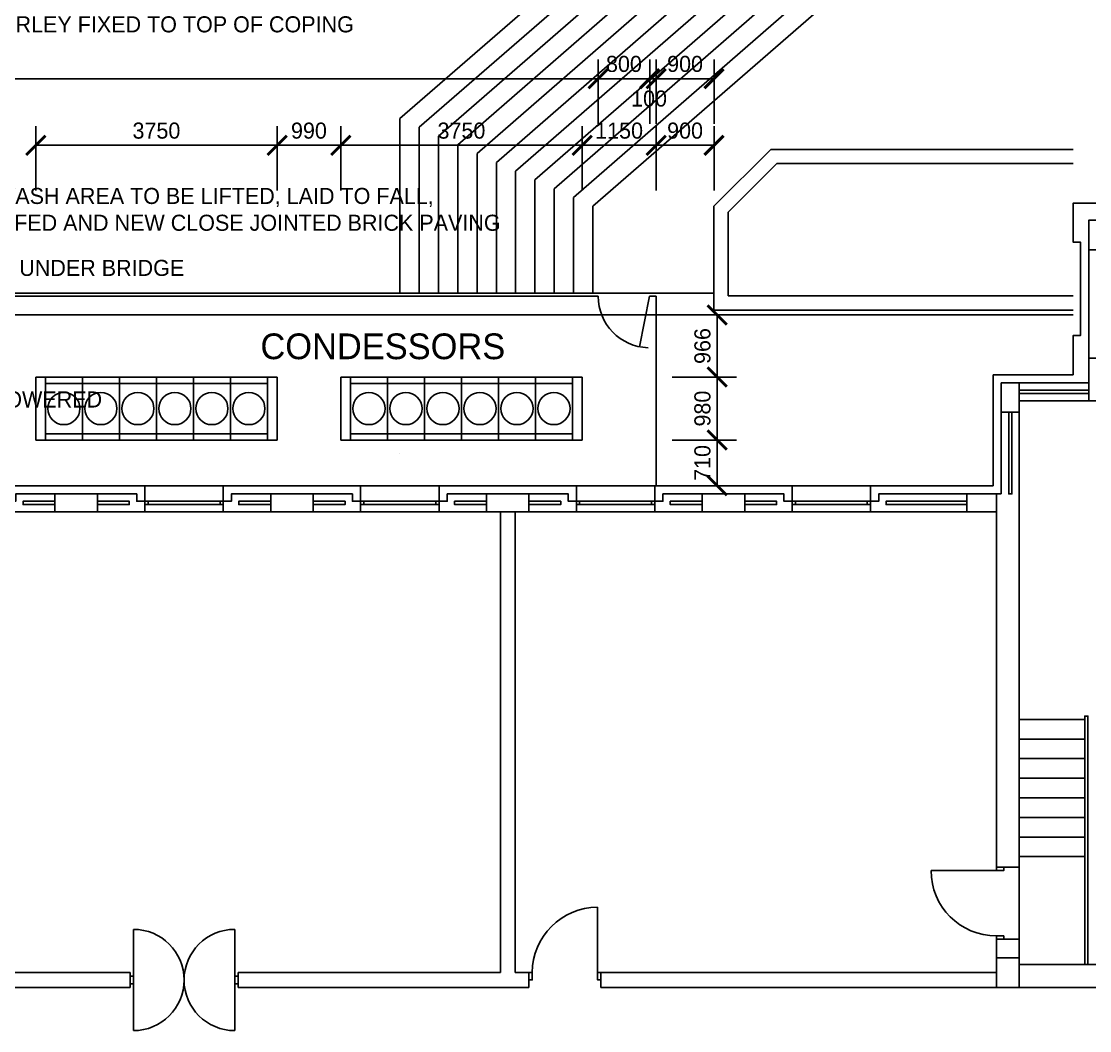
# Model space of a CAD drawing. Header units: millimetres. Extents: x -242071 to 82444, y -53139 to 112036.
# Drawn here: x -29882 to -13281, y 14825 to 30516 of the extents above; entities that cross this region are included whole.
import ezdxf

# ---------------------------------------------------------------- set-up
doc = ezdxf.new("R2010")
doc.units = ezdxf.units.MM
doc.header["$PDSIZE"] = 1
for name, color, linetype in [('Air_conditioning_low_level', 3, 'Continuous'), ('Balustrades', 2, 'Continuous'), ('Basement 1 - General', 7, 'Continuous'), ('Columns_conc_steel_timber', 5, 'Continuous'), ('Dimensions_Mechanical', 1, 'Continuous'), ('Open_stairs_and_ramps', 2, 'Continuous'), ('Text_Mechanical', 1, 'Continuous'), ('Walls_brick_block_etc', 3, 'Continuous'), ('Windows_and_doors_to_brickwork', 1, 'Continuous')]:
    doc.layers.add(name, color=color, linetype=linetype)
doc.styles.add('Text_Style_3', font='freehand')
doc.styles.add('Text_Style_3_46e705ff-8652-4b4b-9748-3b46a130a5c2', font='freehand')
doc.styles.add('Text_Style_3_d7b89161-017f-4e9d-a07b-0b1ab719bac5', font='freehand')
doc.linetypes.add('FENCELINE1', pattern='A,6.35,-2.54,[133,ltypeshp.shx,S=2.54,R=0,X=-2.54,Y=0],-2.54,25.4', length=36.83)
doc.dimstyles.new('$DIM_Caddie', dxfattribs={"dimscale": 100, "dimtxt": 2.5, "dimasz": 3, "dimexe": 3, "dimexo": 0, "dimgap": 1, "dimtad": 1, "dimdec": 0, "dimzin": 0, "dimdsep": 46, "dimtxsty": 'Text_Style_3_d7b89161-017f-4e9d-a07b-0b1ab719bac5', "dimblk": 'ARCHTICK', "dimblk1": 'ARCHTICK', "dimblk2": 'ARCHTICK', "dimcen": 0.4, "dimclrd": 1, "dimclre": 1, "dimclrt": 2, "dimadec": 0, "dimazin": 0, "dimtfac": 0.5, "dimtdec": 0, "dimtix": 1, "dimtmove": 0, "dimatfit": 2, "dimldrblk": 'ARCHTICK', "dimfxl": 7, "dimfxlon": 1, "dimtfillclr": 1, "dimtolj": 1, "dimtzin": 0, "dimlwd": -3, "dimlwe": -3, "dimarcsym": 1})

# ---------------------------------------------------------------- blocks, each defined once
blk = doc.blocks.new('_ArchTick')
at = {"color": 0, "linetype": 'ByBlock', "const_width": 0.15}
blk.add_lwpolyline([(-0.5, -0.5), (0.5, 0.5)], dxfattribs=at)
blk = doc.blocks.new('*D657')
at = {"layer": 'Defpoints', "color": 0}
for p in [(-20018, 29625), (-20018, 26242), (-19118, 26027)]:
    blk.add_point(p, dxfattribs=at)
at = {"layer": 'Dimensions_Mechanical', "color": 1, "linetype": 'Continuous', "lineweight": -3}
for p, q in [((-20018, 28925), (-20018, 29925)), ((-19118, 28925), (-19118, 29925)), ((-19118, 29625), (-20018, 29625))]:
    blk.add_line(p, q, dxfattribs=at)
at = {"layer": 'Dimensions_Mechanical', "color": 1, "lineweight": -3, "xscale": 300, "yscale": 300, "zscale": 300, "rotation": 180}
blk.add_blockref('_ArchTick', (-20018, 29625), dxfattribs=at)
at = {"layer": 'Dimensions_Mechanical', "color": 1, "lineweight": -3, "xscale": 300, "yscale": 300, "zscale": 300}
blk.add_blockref('_ArchTick', (-19118, 29625), dxfattribs=at)
at = {"layer": 'Dimensions_Mechanical', "color": 2, "linetype": 'FENCELINE1', "lineweight": -3, "insert": (-19568, 29853), "char_height": 250, "attachment_point": 5, "style": 'Text_Style_3_d7b89161-017f-4e9d-a07b-0b1ab719bac5'}
blk.add_mtext('\\A1;900 ', dxfattribs=at)
blk = doc.blocks.new('*D658')
at = {"layer": 'Defpoints', "color": 0}
for p in [(-20118, 29625), (-20118, 26242), (-20018, 26242)]:
    blk.add_point(p, dxfattribs=at)
at = {"layer": 'Dimensions_Mechanical', "color": 1, "linetype": 'Continuous', "lineweight": -3}
for p, q in [((-20118, 28925), (-20118, 29925)), ((-20018, 28925), (-20018, 29925)), ((-20018, 29625), (-20118, 29625))]:
    blk.add_line(p, q, dxfattribs=at)
at = {"layer": 'Dimensions_Mechanical', "color": 1, "lineweight": -3, "xscale": 300, "yscale": 300, "zscale": 300}
blk.add_blockref('_ArchTick', (-20118, 29625), dxfattribs=at)
at = {"layer": 'Dimensions_Mechanical', "color": 1, "lineweight": -3, "xscale": 300, "yscale": 300, "zscale": 300, "rotation": 180}
blk.add_blockref('_ArchTick', (-20018, 29625), dxfattribs=at)
at = {"layer": 'Dimensions_Mechanical', "color": 2, "linetype": 'FENCELINE1', "lineweight": -3, "insert": (-20128, 29315), "char_height": 250, "attachment_point": 5, "style": 'Text_Style_3_d7b89161-017f-4e9d-a07b-0b1ab719bac5'}
blk.add_mtext('\\A1;100 ', dxfattribs=at)
blk = doc.blocks.new('*D660')
at = {"layer": 'Defpoints', "color": 0}
for p in [(-41344, 29625), (-41344, 26292), (-20918, 26242)]:
    blk.add_point(p, dxfattribs=at)
at = {"layer": 'Dimensions_Mechanical', "color": 1, "linetype": 'Continuous', "lineweight": -3}
for p, q in [((-41344, 28925), (-41344, 29925)), ((-20918, 28925), (-20918, 29925)), ((-20918, 29625), (-41344, 29625))]:
    blk.add_line(p, q, dxfattribs=at)
at = {"layer": 'Dimensions_Mechanical', "color": 1, "lineweight": -3, "xscale": 300, "yscale": 300, "zscale": 300, "rotation": 180}
blk.add_blockref('_ArchTick', (-41344, 29625), dxfattribs=at)
at = {"layer": 'Dimensions_Mechanical', "color": 1, "lineweight": -3, "xscale": 300, "yscale": 300, "zscale": 300}
blk.add_blockref('_ArchTick', (-20918, 29625), dxfattribs=at)
at = {"layer": 'Dimensions_Mechanical', "color": 2, "linetype": 'FENCELINE1', "lineweight": -3, "insert": (-31131, 29853), "char_height": 250, "attachment_point": 5, "style": 'Text_Style_3_d7b89161-017f-4e9d-a07b-0b1ab719bac5'}
blk.add_mtext('\\A1;20426 ', dxfattribs=at)
blk = doc.blocks.new('*D662')
at = {"layer": 'Defpoints', "color": 0}
for p in [(-20918, 29625), (-20918, 26242), (-20118, 26242)]:
    blk.add_point(p, dxfattribs=at)
at = {"layer": 'Dimensions_Mechanical', "color": 1, "linetype": 'Continuous', "lineweight": -3}
for p, q in [((-20918, 28925), (-20918, 29925)), ((-20118, 28925), (-20118, 29925)), ((-20118, 29625), (-20918, 29625))]:
    blk.add_line(p, q, dxfattribs=at)
at = {"layer": 'Dimensions_Mechanical', "color": 1, "lineweight": -3, "xscale": 300, "yscale": 300, "zscale": 300, "rotation": 180}
blk.add_blockref('_ArchTick', (-20918, 29625), dxfattribs=at)
at = {"layer": 'Dimensions_Mechanical', "color": 1, "lineweight": -3, "xscale": 300, "yscale": 300, "zscale": 300}
blk.add_blockref('_ArchTick', (-20118, 29625), dxfattribs=at)
at = {"layer": 'Dimensions_Mechanical', "color": 2, "linetype": 'Continuous', "lineweight": -3, "insert": (-20518, 29853), "char_height": 250, "attachment_point": 5, "style": 'Text_Style_3_d7b89161-017f-4e9d-a07b-0b1ab719bac5'}
blk.add_mtext('\\A1;800 ', dxfattribs=at)
blk = doc.blocks.new('*D664')
at = {"layer": 'Basement 1 - General', "color": 1, "linetype": 'Continuous', "lineweight": -3}
for p, q in [((-20018, 27889), (-20018, 28889)), ((-19118, 27889), (-19118, 28889)), ((-19118, 28589), (-20018, 28589))]:
    blk.add_line(p, q, dxfattribs=at)
at = {"layer": 'Defpoints', "color": 0}
for p in [(-20018, 28589), (-19118, 26027), (-20018, 23296)]:
    blk.add_point(p, dxfattribs=at)
at = {"layer": 'Basement 1 - General', "color": 1, "lineweight": -3, "xscale": 300, "yscale": 300, "zscale": 300, "rotation": 180}
blk.add_blockref('_ArchTick', (-20018, 28589), dxfattribs=at)
at = {"layer": 'Basement 1 - General', "color": 1, "lineweight": -3, "xscale": 300, "yscale": 300, "zscale": 300}
blk.add_blockref('_ArchTick', (-19118, 28589), dxfattribs=at)
at = {"layer": 'Basement 1 - General', "color": 2, "linetype": 'Continuous', "lineweight": -3, "insert": (-19568, 28816), "char_height": 250, "attachment_point": 5, "style": 'Text_Style_3_d7b89161-017f-4e9d-a07b-0b1ab719bac5'}
blk.add_mtext('\\A1;900 ', dxfattribs=at)
blk = doc.blocks.new('*D665')
at = {"layer": 'Basement 1 - General', "color": 1, "linetype": 'Continuous', "lineweight": -3}
for p, q in [((-21168, 27889), (-21168, 28889)), ((-20018, 27889), (-20018, 28889)), ((-20018, 28589), (-21168, 28589))]:
    blk.add_line(p, q, dxfattribs=at)
at = {"layer": 'Defpoints', "color": 0}
for p in [(-21168, 28589), (-21168, 24986), (-20018, 23296)]:
    blk.add_point(p, dxfattribs=at)
at = {"layer": 'Basement 1 - General', "color": 1, "lineweight": -3, "xscale": 300, "yscale": 300, "zscale": 300, "rotation": 180}
blk.add_blockref('_ArchTick', (-21168, 28589), dxfattribs=at)
at = {"layer": 'Basement 1 - General', "color": 1, "lineweight": -3, "xscale": 300, "yscale": 300, "zscale": 300}
blk.add_blockref('_ArchTick', (-20018, 28589), dxfattribs=at)
at = {"layer": 'Basement 1 - General', "color": 2, "linetype": 'Continuous', "lineweight": -3, "insert": (-20593, 28816), "char_height": 250, "attachment_point": 5, "style": 'Text_Style_3_d7b89161-017f-4e9d-a07b-0b1ab719bac5'}
blk.add_mtext('\\A1;1150 ', dxfattribs=at)
blk = doc.blocks.new('*D666')
at = {"layer": 'Basement 1 - General', "color": 1, "linetype": 'Continuous', "lineweight": -3}
for p, q in [((-24918, 27889), (-24918, 28889)), ((-21168, 27889), (-21168, 28889)), ((-21168, 28589), (-24918, 28589))]:
    blk.add_line(p, q, dxfattribs=at)
at = {"layer": 'Defpoints', "color": 0}
for p in [(-24918, 28589), (-24918, 24986), (-21168, 24986)]:
    blk.add_point(p, dxfattribs=at)
at = {"layer": 'Basement 1 - General', "color": 1, "lineweight": -3, "xscale": 300, "yscale": 300, "zscale": 300, "rotation": 180}
blk.add_blockref('_ArchTick', (-24918, 28589), dxfattribs=at)
at = {"layer": 'Basement 1 - General', "color": 1, "lineweight": -3, "xscale": 300, "yscale": 300, "zscale": 300}
blk.add_blockref('_ArchTick', (-21168, 28589), dxfattribs=at)
at = {"layer": 'Basement 1 - General', "color": 2, "linetype": 'Continuous', "lineweight": -3, "insert": (-23043, 28816), "char_height": 250, "attachment_point": 5, "style": 'Text_Style_3_d7b89161-017f-4e9d-a07b-0b1ab719bac5'}
blk.add_mtext('\\A1;3750 ', dxfattribs=at)
blk = doc.blocks.new('*D667')
at = {"layer": 'Basement 1 - General', "color": 1, "linetype": 'Continuous', "lineweight": -3}
for p, q in [((-25908, 27889), (-25908, 28889)), ((-24918, 27889), (-24918, 28889)), ((-24918, 28589), (-25908, 28589))]:
    blk.add_line(p, q, dxfattribs=at)
at = {"layer": 'Defpoints', "color": 0}
for p in [(-25908, 28589), (-25908, 24986), (-24918, 24986)]:
    blk.add_point(p, dxfattribs=at)
at = {"layer": 'Basement 1 - General', "color": 1, "lineweight": -3, "xscale": 300, "yscale": 300, "zscale": 300, "rotation": 180}
blk.add_blockref('_ArchTick', (-25908, 28589), dxfattribs=at)
at = {"layer": 'Basement 1 - General', "color": 1, "lineweight": -3, "xscale": 300, "yscale": 300, "zscale": 300}
blk.add_blockref('_ArchTick', (-24918, 28589), dxfattribs=at)
at = {"layer": 'Basement 1 - General', "color": 2, "linetype": 'Continuous', "lineweight": -3, "insert": (-25413, 28816), "char_height": 250, "attachment_point": 5, "style": 'Text_Style_3_d7b89161-017f-4e9d-a07b-0b1ab719bac5'}
blk.add_mtext('\\A1;990 ', dxfattribs=at)
blk = doc.blocks.new('*D668')
at = {"layer": 'Basement 1 - General', "color": 1, "linetype": 'Continuous', "lineweight": -3}
for p, q in [((-29658, 27889), (-29658, 28889)), ((-25908, 27889), (-25908, 28889)), ((-25908, 28589), (-29658, 28589))]:
    blk.add_line(p, q, dxfattribs=at)
at = {"layer": 'Defpoints', "color": 0}
for p in [(-29658, 28589), (-29658, 24986), (-25908, 24986)]:
    blk.add_point(p, dxfattribs=at)
at = {"layer": 'Basement 1 - General', "color": 1, "lineweight": -3, "xscale": 300, "yscale": 300, "zscale": 300, "rotation": 180}
blk.add_blockref('_ArchTick', (-29658, 28589), dxfattribs=at)
at = {"layer": 'Basement 1 - General', "color": 1, "lineweight": -3, "xscale": 300, "yscale": 300, "zscale": 300}
blk.add_blockref('_ArchTick', (-25908, 28589), dxfattribs=at)
at = {"layer": 'Basement 1 - General', "color": 2, "linetype": 'Continuous', "lineweight": -3, "insert": (-27783, 28816), "char_height": 250, "attachment_point": 5, "style": 'Text_Style_3_d7b89161-017f-4e9d-a07b-0b1ab719bac5'}
blk.add_mtext('\\A1;3750 ', dxfattribs=at)
blk = doc.blocks.new('*D669')
at = {"layer": 'Basement 1 - General', "color": 1, "linetype": 'Continuous', "lineweight": -3}
for p, q in [((-19769, 24006), (-18769, 24006)), ((-19069, 23296), (-19069, 24006)), ((-19769, 23296), (-18769, 23296))]:
    blk.add_line(p, q, dxfattribs=at)
at = {"layer": 'Defpoints', "color": 0}
for p in [(-21168, 24006), (-19069, 24006), (-21257, 23296)]:
    blk.add_point(p, dxfattribs=at)
at = {"layer": 'Basement 1 - General', "color": 1, "lineweight": -3, "xscale": 300, "yscale": 300, "zscale": 300}
for p, rotation in [((-19069, 24006), 270), ((-19069, 23296), 90)]:
    blk.add_blockref('_ArchTick', p, dxfattribs=dict(at, rotation=rotation))
at = {"layer": 'Basement 1 - General', "color": 2, "linetype": 'Continuous', "lineweight": -3, "insert": (-19297, 23651), "char_height": 250, "attachment_point": 5, "rotation": 90, "style": 'Text_Style_3_d7b89161-017f-4e9d-a07b-0b1ab719bac5'}
blk.add_mtext('\\A1;710 ', dxfattribs=at)
blk = doc.blocks.new('*D670')
at = {"layer": 'Basement 1 - General', "color": 1, "linetype": 'Continuous', "lineweight": -3}
for p, q in [((-19769, 24986), (-18769, 24986)), ((-19069, 24006), (-19069, 24986)), ((-19769, 24006), (-18769, 24006))]:
    blk.add_line(p, q, dxfattribs=at)
at = {"layer": 'Defpoints', "color": 0}
for p in [(-21168, 24986), (-19069, 24986), (-21168, 24006)]:
    blk.add_point(p, dxfattribs=at)
at = {"layer": 'Basement 1 - General', "color": 1, "lineweight": -3, "xscale": 300, "yscale": 300, "zscale": 300}
for p, rotation in [((-19069, 24986), 90), ((-19069, 24006), 270)]:
    blk.add_blockref('_ArchTick', p, dxfattribs=dict(at, rotation=rotation))
at = {"layer": 'Basement 1 - General', "color": 2, "linetype": 'Continuous', "lineweight": -3, "insert": (-19297, 24496), "char_height": 250, "attachment_point": 5, "rotation": 90, "style": 'Text_Style_3_d7b89161-017f-4e9d-a07b-0b1ab719bac5'}
blk.add_mtext('\\A1;980 ', dxfattribs=at)
blk = doc.blocks.new('*D671')
at = {"layer": 'Basement 1 - General', "color": 1, "linetype": 'Continuous', "lineweight": -3}
for p, q in [((-19769, 25952), (-18769, 25952)), ((-19069, 24986), (-19069, 25952)), ((-19769, 24986), (-18769, 24986))]:
    blk.add_line(p, q, dxfattribs=at)
at = {"layer": 'Defpoints', "color": 0}
for p in [(-21670, 25952), (-19069, 25952), (-21168, 24986)]:
    blk.add_point(p, dxfattribs=at)
at = {"layer": 'Basement 1 - General', "color": 1, "lineweight": -3, "xscale": 300, "yscale": 300, "zscale": 300}
for p, rotation in [((-19069, 25952), 90), ((-19069, 24986), 270)]:
    blk.add_blockref('_ArchTick', p, dxfattribs=dict(at, rotation=rotation))
at = {"layer": 'Basement 1 - General', "color": 2, "linetype": 'Continuous', "lineweight": -3, "insert": (-19297, 25469), "char_height": 250, "attachment_point": 5, "rotation": 90, "style": 'Text_Style_3_d7b89161-017f-4e9d-a07b-0b1ab719bac5'}
blk.add_mtext('\\A1;966 ', dxfattribs=at)

msp = doc.modelspace()

# ---------------------------------------------------------------- linework, layer by layer
at = {"layer": 'Air_conditioning_low_level', "color": 3, "linetype": 'Continuous', "lineweight": -3}
for p, q in [((-29658.4, 24006.3), (-29658.4, 24986.3)), ((-29658.4, 24986.3), (-25908.4, 24986.3)), ((-29508.4, 24986.3), (-29508.4, 24006.3)), ((-28933.4, 24986.3), (-28933.4, 24006.3)), ((-28358.4, 24986.3), (-28358.4, 24006.3)), ((-27783.4, 24986.3), (-27783.4, 24006.3)), ((-27208.4, 24986.3), (-27208.4, 24006.3)), ((-26633.4, 24986.3), (-26633.4, 24006.3)), ((-26058.4, 24986.3), (-26058.4, 24006.3)), ((-25908.4, 24986.3), (-25908.4, 24006.3)), ((-24918.4, 24006.3), (-24918.4, 24986.3)), ((-24918.4, 24986.3), (-21168.4, 24986.3)), ((-24768.4, 24986.3), (-24768.4, 24006.3)), ((-24193.4, 24986.3), (-24193.4, 24006.3)), ((-24000.4, 24996.3, 184.3), (-24000.4, 24996.3)), ((-23618.4, 24986.3), (-23618.4, 24006.3)), ((-23043.4, 24986.3), (-23043.4, 24006.3)), ((-22468.4, 24986.3), (-22468.4, 24006.3)), ((-21893.4, 24986.3), (-21893.4, 24006.3)), ((-21318.4, 24986.3), (-21318.4, 24006.3)), ((-21168.4, 24986.3), (-21168.4, 24006.3)), ((-29508.4, 24886.3), (-26058.4, 24886.3)), ((-24768.4, 24886.3), (-21318.4, 24886.3)), ((-29508.4, 24106.3), (-26058.4, 24106.3)), ((-24768.4, 24106.3), (-21318.4, 24106.3)), ((-25908.4, 24006.3), (-29658.4, 24006.3)), ((-21168.4, 24006.3), (-24918.4, 24006.3)), ((-24000.4, 23796.3), (-24000.4, 23796.3, 184.3))]:
    msp.add_line(p, q, dxfattribs=at)
for centre in [(-29220.9, 24496.3), (-28645.9, 24496.3), (-28070.9, 24496.3), (-27495.9, 24496.3), (-26920.9, 24496.3), (-26345.9, 24496.3), (-24480.9, 24496.3), (-23905.9, 24496.3), (-23330.9, 24496.3), (-22755.9, 24496.3), (-22180.9, 24496.3), (-21605.9, 24496.3)]:
    msp.add_circle(centre, 250, dxfattribs=at)
at = {"layer": 'Balustrades', "color": 1, "linetype": 'Continuous', "lineweight": -3}
for p, q in [((-19118.4, 27641.3), (-18234.2, 28525.5)), ((-18234.2, 28525.5), (-13535.8, 28525.5)), ((-18898.4, 27550.2), (-18143.1, 28305.5)), ((-18143.1, 28305.5), (-13535.8, 28305.5)), ((-19118.4, 26027.3), (-19118.4, 27641.3)), ((-18898.4, 26247.3), (-18898.4, 27550.2)), ((-19118.4, 26292.3), (-42110.8, 26292.3)), ((-13535.8, 26247.3), (-18898.4, 26247.3)), ((-13535.8, 25952.3), (-42110.8, 25952.3)), ((-13535.8, 26027.3), (-19118.4, 26027.3))]:
    msp.add_line(p, q, dxfattribs=at)
at = {"layer": 'Balustrades', "color": 3, "linetype": 'FENCELINE1', "lineweight": -3}
for p, q in [((-20918.4, 26242.3), (-41394.4, 26242.3)), ((-20118.4, 26242.3), (-20275.9, 25458.6)), ((-20018.4, 26242.3), (-20118.4, 26242.3)), ((-20018.4, 26242.3), (-20018.4, 23296.3))]:
    msp.add_line(p, q, dxfattribs=at)
msp.add_arc((-20118.4, 26242.3), 800, 180, 268.22632, dxfattribs=at)
at = {"layer": 'Columns_conc_steel_timber', "color": 4, "linetype": 'Continuous'}
for points in [[(-13294.5, 26966.6), (-13015.1, 26966.6), (-13015.1, 27423.8), (-13294.5, 27423.8), (-13294.5, 26966.6)], [(-13294.5, 24617.1), (-13015.1, 24617.1), (-13015.1, 25277.5), (-13294.5, 25277.5), (-13294.5, 24617.1)], [(-14653.4, 24439.3), (-14374, 24439.3), (-14374, 24896.5), (-14653.4, 24896.5), (-14653.4, 24439.3)], [(-29360, 22889.9), (-29360, 23169.3), (-28699.6, 23169.3), (-28699.6, 22889.9), (-29360, 22889.9)], [(-26007.2, 22889.9), (-26007.2, 23169.3), (-25346.8, 23169.3), (-25346.8, 22889.9), (-26007.2, 22889.9)], [(-22654.4, 22889.9), (-22654.4, 23169.3), (-21994, 23169.3), (-21994, 22889.9), (-22654.4, 22889.9)], [(-19301.6, 22889.9), (-19301.6, 23169.3), (-18641.2, 23169.3), (-18641.2, 22889.9), (-19301.6, 22889.9)], [(-15186.8, 22889.9), (-15186.8, 23169.3), (-14729.6, 23169.3), (-14729.6, 22889.9), (-15186.8, 22889.9)], [(-14729.6, 15498.5), (-14729.6, 15955.7), (-14374, 15955.7), (-14374, 15498.5), (-14729.6, 15498.5)]]:
    msp.add_lwpolyline(points, dxfattribs=at)
at = {"layer": 'Open_stairs_and_ramps', "color": 2, "linetype": 'Continuous', "lineweight": -3}
for p, q in [((-16780.7, 35294.6), (-24000.4, 29006.8)), ((-16583.6, 35068.4), (-23700.4, 28870.2)), ((-16386.6, 34842.1), (-23400.4, 28733.7)), ((-16189.6, 34615.9), (-23100.4, 28597.1)), ((-15992.6, 34389.7), (-22800.4, 28460.6)), ((-16310.4, 33715), (-22500.4, 28324)), ((-16010.4, 33578.5), (-22200.4, 28187.5)), ((-15710.4, 33441.9), (-21900.4, 28050.9)), ((-15410.4, 33305.4), (-21600.4, 27914.4)), ((-15110.4, 33168.8), (-21300.4, 27777.8)), ((-14810.4, 33032.3), (-21000.4, 27641.3)), ((-24000.4, 29006.8), (-24000.4, 26292.3)), ((-23700.4, 28870.2), (-23700.4, 26292.3)), ((-23400.4, 28733.7), (-23400.4, 26292.3)), ((-23100.4, 28597.1), (-23100.4, 26292.3)), ((-22800.4, 28460.6), (-22800.4, 26292.3)), ((-22500.4, 28324), (-22500.4, 26292.3)), ((-22200.4, 28187.5), (-22200.4, 26292.3)), ((-21900.4, 28050.9), (-21900.4, 26292.3)), ((-21600.4, 27914.4), (-21600.4, 26292.3)), ((-21300.4, 27777.8), (-21300.4, 26292.3)), ((-21000.4, 27641.3), (-21000.4, 26292.3))]:
    msp.add_line(p, q, dxfattribs=at)
at = {"layer": 'Open_stairs_and_ramps', "color": 2, "linetype": 'Continuous'}
for p, q in [((-14374, 19359.3), (-13358, 19359.3)), ((-14374, 19054.5), (-13358, 19054.5)), ((-14374, 18749.7), (-13358, 18749.7)), ((-14374, 18444.9), (-13358, 18444.9)), ((-14374, 18140.1), (-13358, 18140.1)), ((-14374, 17835.3), (-13358, 17835.3)), ((-14374, 17530.5), (-13358, 17530.5))]:
    msp.add_line(p, q, dxfattribs=at)
for points in [[(-13358, 19664.1), (-14374, 19664.1), (-14374, 15854.1), (-13358, 15854.1)], [(-13358, 15854.1), (-13358, 19714.9), (-13307.2, 19714.9), (-13307.2, 15854.1), (-13358, 15854.1)]]:
    msp.add_lwpolyline(points, dxfattribs=at)
at = {"layer": 'Walls_brick_block_etc', "color": 3, "linetype": 'Continuous'}
for p, q in [((-13294.5, 26966.6), (-13294.5, 25277.5)), ((-14780.4, 25023.5), (-13535.8, 25023.5)), ((-14780.4, 23296.3), (-14780.4, 25023.5)), ((-14374, 24896.5), (-13294.5, 24896.5)), ((-14374, 24782.2), (-13294.5, 24782.2)), ((-14374, 24731.4), (-13294.5, 24731.4)), ((-14374, 24617.1), (-13294.5, 24617.1)), ((-14653.4, 23169.3), (-14653.4, 24439.3)), ((-14374, 24439.3), (-14374, 17365.4)), ((-30096.6, 23296.3), (-27963, 23296.3)), ((-27963, 23296.3), (-27963, 22889.9)), ((-26743.8, 23296.3), (-24610.2, 23296.3)), ((-26743.8, 22889.9), (-26743.8, 23296.3)), ((-24610.2, 23296.3), (-24610.2, 22889.9)), ((-23391, 22889.9), (-23391, 23296.3)), ((-23391, 23296.3), (-21257.4, 23296.3)), ((-21257.4, 23296.3), (-21257.4, 22889.9)), ((-20038.2, 22889.9), (-20038.2, 23296.3)), ((-20038.2, 23296.3), (-17904.6, 23296.3)), ((-17904.6, 23296.3), (-17904.6, 22889.9)), ((-16685.4, 23296.3), (-14780.4, 23296.3)), ((-16685.4, 22889.9), (-16685.4, 23296.3)), ((-14729.6, 23169.3), (-14729.6, 17365.4)), ((-14653.4, 23169.3), (-14729.6, 23169.3)), ((-30096.6, 22889.9), (-29360, 22889.9)), ((-28699.6, 22889.9), (-27963, 22889.9)), ((-26743.8, 22889.9), (-26007.2, 22889.9)), ((-25346.8, 22889.9), (-24610.2, 22889.9)), ((-23391, 22889.9), (-22654.4, 22889.9)), ((-22438.5, 22889.9), (-22438.5, 15727.1)), ((-22209.9, 15727.1), (-22209.9, 22889.9)), ((-21994, 22889.9), (-21257.4, 22889.9)), ((-20038.2, 22889.9), (-19301.6, 22889.9)), ((-18641.2, 22889.9), (-17904.6, 22889.9)), ((-16685.4, 22889.9), (-15186.8, 22889.9)), ((-14729.6, 17365.4), (-14374, 17365.4)), ((-14729.6, 16247.8), (-14729.6, 15955.7)), ((-14729.6, 16247.8), (-14374, 16247.8)), ((-14374, 16247.8), (-14374, 15955.7)), ((-14729.6, 15955.7), (-14374, 15955.7)), ((-28191.6, 15727.1), (-32217.5, 15727.1)), ((-28191.6, 15727.1), (-28191.6, 15498.5)), ((-26515.2, 15727.1), (-26515.2, 15498.5)), ((-22438.5, 15727.1), (-26515.2, 15727.1)), ((-21994, 15727.1), (-22209.9, 15727.1)), ((-21994, 15727.1), (-21994, 15498.5)), ((-14729.6, 15727.1), (-20876.4, 15727.1)), ((-20876.4, 15727.1), (-20876.4, 15498.5)), ((-14729.6, 15727.1), (-14729.6, 15498.5)), ((-28191.6, 15498.5), (-39926.4, 15498.5)), ((-21994, 15498.5), (-26515.2, 15498.5)), ((-14729.6, 15498.5), (-20876.4, 15498.5))]:
    msp.add_line(p, q, dxfattribs=at)
for points in [[(-13535.8, 25023.5), (-13535.8, 25633.1), (-13421.5, 25633.1), (-13421.5, 27080.9), (-13535.8, 27080.9), (-13535.8, 27690.5), (-12926.2, 27690.5)], [(-14539.1, 24439.3), (-14539.1, 23169.3), (-14488.3, 23169.3), (-14488.3, 24439.3)], [(-30096.6, 23055), (-29969.6, 23055), (-29969.6, 23169.3), (-29360, 23169.3)], [(-28699.6, 23169.3), (-28090, 23169.3), (-28090, 23055), (-27963, 23055)], [(-26743.8, 23055), (-26616.8, 23055), (-26616.8, 23169.3), (-26007.2, 23169.3)], [(-25346.8, 23169.3), (-24737.2, 23169.3), (-24737.2, 23055), (-24610.2, 23055)], [(-23391, 23055), (-23264, 23055), (-23264, 23169.3), (-22654.4, 23169.3)], [(-21994, 23169.3), (-21384.4, 23169.3), (-21384.4, 23055), (-21257.4, 23055)], [(-20038.2, 23055), (-19911.2, 23055), (-19911.2, 23169.3), (-19301.6, 23169.3)], [(-18641.2, 23169.3), (-18031.6, 23169.3), (-18031.6, 23055), (-17904.6, 23055)], [(-16685.4, 23055), (-16558.4, 23055), (-16558.4, 23169.3), (-15186.8, 23169.3)], [(-29360, 23055), (-29855.3, 23055), (-29855.3, 23004.2), (-29360, 23004.2)], [(-28699.6, 23055), (-28204.3, 23055), (-28204.3, 23004.2), (-28699.6, 23004.2)], [(-26007.2, 23055), (-26502.5, 23055), (-26502.5, 23004.2), (-26007.2, 23004.2)], [(-25346.8, 23055), (-24851.5, 23055), (-24851.5, 23004.2), (-25346.8, 23004.2)], [(-22654.4, 23055), (-23149.7, 23055), (-23149.7, 23004.2), (-22654.4, 23004.2)], [(-21994, 23055), (-21498.7, 23055), (-21498.7, 23004.2), (-21994, 23004.2)], [(-19301.6, 23055), (-19796.9, 23055), (-19796.9, 23004.2), (-19301.6, 23004.2)], [(-18641.2, 23055), (-18145.9, 23055), (-18145.9, 23004.2), (-18641.2, 23004.2)], [(-15186.8, 23055), (-16444.1, 23055), (-16444.1, 23004.2), (-15186.8, 23004.2)], [(-14374, 15498.5), (-14374, 15854.1), (-11719.7, 15854.1), (-11719.7, 15498.5), (-14374, 15498.5)]]:
    msp.add_lwpolyline(points, dxfattribs=at)
at = {"layer": 'Windows_and_doors_to_brickwork', "color": 1, "linetype": 'Continuous'}
for p, q in [((-27963, 23055), (-26743.8, 23055)), ((-26743.8, 23004.2), (-27963, 23004.2)), ((-27912.2, 23004.2), (-27912.2, 23055)), ((-26794.6, 23055), (-26794.6, 23004.2)), ((-24610.2, 23055), (-23391, 23055)), ((-23391, 23004.2), (-24610.2, 23004.2)), ((-24559.4, 23004.2), (-24559.4, 23055)), ((-23441.8, 23055), (-23441.8, 23004.2)), ((-21257.4, 23055), (-20038.2, 23055)), ((-20038.2, 23004.2), (-21257.4, 23004.2)), ((-21206.6, 23004.2), (-21206.6, 23055)), ((-20089, 23055), (-20089, 23004.2)), ((-17904.6, 23055), (-16685.4, 23055)), ((-16685.4, 23004.2), (-17904.6, 23004.2)), ((-17853.8, 23004.2), (-17853.8, 23055)), ((-16736.2, 23055), (-16736.2, 23004.2))]:
    msp.add_line(p, q, dxfattribs=at)
at = {"layer": 'Windows_and_doors_to_brickwork', "color": 2, "linetype": 'Continuous'}
for p, q in [((-14729.6, 17314.6), (-15745.6, 17314.6)), ((-20927.2, 15727.1), (-20927.2, 16743.1)), ((-28140.8, 16400.2), (-28140.8, 15669.9)), ((-26566, 15669.9), (-26566, 16400.2)), ((-28140.8, 15555.6), (-28140.8, 14825.4)), ((-26566, 14825.4), (-26566, 15555.6))]:
    msp.add_line(p, q, dxfattribs=at)
at = {"layer": 'Windows_and_doors_to_brickwork', "color": 1, "linetype": 'Continuous'}
for points in [[(-26743.8, 23296.3), (-26743.8, 22889.9), (-27963, 22889.9), (-27963, 23296.3), (-26743.8, 23296.3)], [(-23391, 23296.3), (-23391, 22889.9), (-24610.2, 22889.9), (-24610.2, 23296.3), (-23391, 23296.3)], [(-20038.2, 23296.3), (-20038.2, 22889.9), (-21257.4, 22889.9), (-21257.4, 23296.3), (-20038.2, 23296.3)], [(-16685.4, 23296.3), (-16685.4, 22889.9), (-17904.6, 22889.9), (-17904.6, 23296.3), (-16685.4, 23296.3)]]:
    msp.add_lwpolyline(points, dxfattribs=at)
at = {"layer": 'Windows_and_doors_to_brickwork', "color": 2, "linetype": 'Continuous'}
for points in [[(-14729.6, 17365.4), (-14729.6, 17314.6), (-14615.3, 17314.6), (-14615.3, 17365.4), (-14729.6, 17365.4)], [(-14729.6, 16298.6), (-14729.6, 16247.8), (-14615.3, 16247.8), (-14615.3, 16298.6), (-14729.6, 16298.6)], [(-28191.6, 15669.9), (-28191.6, 15555.6), (-28140.8, 15555.6), (-28140.8, 15669.9), (-28191.6, 15669.9)], [(-26566, 15669.9), (-26566, 15555.6), (-26515.2, 15555.6), (-26515.2, 15669.9), (-26566, 15669.9)], [(-21943.2, 15727.1), (-21994, 15727.1), (-21994, 15612.8), (-21943.2, 15612.8), (-21943.2, 15727.1)], [(-20876.4, 15727.1), (-20927.2, 15727.1), (-20927.2, 15612.8), (-20876.4, 15612.8), (-20876.4, 15727.1)]]:
    msp.add_lwpolyline(points, dxfattribs=at)
for centre, radius, start, end in [((-14729.6, 17314.6), 1016, 180, 270), ((-20927.2, 15727.1), 1016, 90, 180), ((-28140.8, 15612.8), 787.4, 270, 90), ((-26566, 15612.8), 787.4, 90, 270)]:
    msp.add_arc(centre, radius, start, end, dxfattribs=at)

# ---------------------------------------------------------------- texts
at = {"layer": 'Text_Mechanical', "color": 2, "insert": (-44610.5, 31845.3), "char_height": 250, "width": 30461.778, "attachment_point": 1, "style": 'Text_Style_3'}
msp.add_mtext('COCHRANE CLEARVU THE INVISIBLE WALL HIGH DENSITY ANTI-CLIMBING AND ANTI-CUT PRESSED MESH PANEL FENCING 1.80M HIGH, FORMED OF 4MM DIAMETER HORIZONTAL AND 4MM DIAMETER VERTICAL HIGH TENSILE WIRES GALVANISED WITH ALU-GALV COATING WITH APERTURE SIZE 76,2MM X 12,7MM AND REINFORCING V-SECTION RIBS, BOLTED WITH VANDAL RESISTANT BOLTS AND CLAMPING PLATES TO 85 - 45MM TAPER LOCKING POST 2.70M HIGH INCLUDING LOCKING RECESS MECHANISM AT 3,382M CENTRES WITH SEALED END CAPS AND 30 X 3MM X 250MM LONG ANGLE SECTION BASE ANCHORS WITH POSTS SECURLEY FIXED TO TOP OF COPING', dxfattribs=at)
at = {"layer": 'Text_Mechanical', "color": 2, "linetype": 'Continuous', "insert": (-32185.7, 27927.1), "char_height": 250, "width": 10206.368, "attachment_point": 1, "style": 'Text_Style_3'}
msp.add_mtext('AIR FILTER WASH AREA TO BE LIFTED, LAID TO FALL, WATERPROOFED AND NEW CLOSE JOINTED BRICK PAVING', dxfattribs=at)
at = {"layer": 'Text_Mechanical', "color": 2, "linetype": 'Continuous'}
for s, insert, char_height, attachment_point, style in [('CLEARVU FENCING TO BE MODIFIED TO CLOSE OFF OPENING UNDER BRIDGE', (-40186.3, 26808.4), 250, 1, 'Text_Style_3'), ('CONDESSORS', (-24264.5, 25664.3), 400, 2, 'Text_Style_3_46e705ff-8652-4b4b-9748-3b46a130a5c2'), ('EXISTING SW GRATING TO BE LOWERED', (-35314, 24763.1), 250, 1, 'Text_Style_3')]:
    msp.add_mtext(s, dxfattribs=dict(at, insert=insert, char_height=char_height, attachment_point=attachment_point, style=style))

# ---------------------------------------------------------------- dimensions: what is measured, and where the dimension line sits
at = {"layer": 'Basement 1 - General', "color": 1, "linetype": 'Continuous', "lineweight": -3}
for base, p1, p2, picture, middle in [((-29658.4, 28588.8), (-25908.4, 24986.3), (-29658.4, 24986.3), '*D668', (-27783.4, 28816.5)), ((-25908.4, 28588.8), (-24918.4, 24986.3), (-25908.4, 24986.3), '*D667', (-25413.4, 28816.5)), ((-24918.4, 28588.8), (-21168.4, 24986.3), (-24918.4, 24986.3), '*D666', (-23043.4, 28816.5)), ((-21168.4, 28588.8), (-20018.4, 23296.3), (-21168.4, 24986.3), '*D665', (-20593.4, 28816.5)), ((-20018.4, 28588.8), (-19118.4, 26027.3), (-20018.4, 23296.3), '*D664', (-19568.4, 28816.5))]:
    dim = msp.add_linear_dim(base=base, p1=p1, p2=p2, dimstyle='$DIM_Caddie', override={"dimpost": ' '}, dxfattribs=at)
    dim.commit()
    dim.dimension.update_dxf_attribs({"geometry": picture, "text_midpoint": middle})
for base, p1, p2, picture, middle in [((-19069.2, 25952.3), (-21168.4, 24986.3), (-21670.4, 25952.3), '*D671', (-19296.8, 25469.3)), ((-19069.2, 24986.3), (-21168.4, 24006.3), (-21168.4, 24986.3), '*D670', (-19296.8, 24496.3)), ((-19069.2, 24006.3), (-21257.4, 23296.3), (-21168.4, 24006.3), '*D669', (-19296.8, 23651.3))]:
    dim = msp.add_linear_dim(base=base, p1=p1, p2=p2, angle=90, dimstyle='$DIM_Caddie', override={"dimpost": ' '}, dxfattribs=at)
    dim.commit()
    dim.dimension.update_dxf_attribs({"geometry": picture, "text_midpoint": middle})
at = {"layer": 'Dimensions_Mechanical', "color": 3, "linetype": 'Continuous', "lineweight": -3}
for base, p1, p2, picture, middle in [((-41344.4, 29625.1), (-20918.4, 26242.3), (-41344.4, 26292.3), '*D660', (-31131.4, 29852.8)), ((-20018.4, 29625.1), (-19118.4, 26027.3), (-20018.4, 26242.3), '*D657', (-19568.4, 29852.8))]:
    dim = msp.add_linear_dim(base=base, p1=p1, p2=p2, dimstyle='$DIM_Caddie', override={"dimpost": ' '}, dxfattribs=at)
    dim.commit()
    dim.dimension.update_dxf_attribs({"geometry": picture, "text_midpoint": middle})
at = {"layer": 'Dimensions_Mechanical', "color": 2, "linetype": 'Continuous', "lineweight": -3}
dim = msp.add_linear_dim(base=(-20918.4, 29625.1), p1=(-20118.4, 26242.3), p2=(-20918.4, 26242.3), dimstyle='$DIM_Caddie', override={"dimpost": ' '}, dxfattribs=at)
dim.commit()
dim.dimension.update_dxf_attribs({"geometry": '*D662', "text_midpoint": (-20518.4, 29852.8)})
at = {"layer": 'Dimensions_Mechanical', "color": 3, "linetype": 'Continuous', "lineweight": -3}
dim = msp.add_linear_dim(base=(-20118.4, 29625.1), p1=(-20018.4, 26242.3), p2=(-20118.4, 26242.3), dimstyle='$DIM_Caddie', override={"dimpost": ' ', "dimtmove": 2}, dxfattribs=at)
dim.commit()
dim.dimension.update_dxf_attribs({"geometry": '*D658', "text_midpoint": (-20127.7, 29315.3), "dimtype": 160})

doc.saveas('drawing.dxf')
